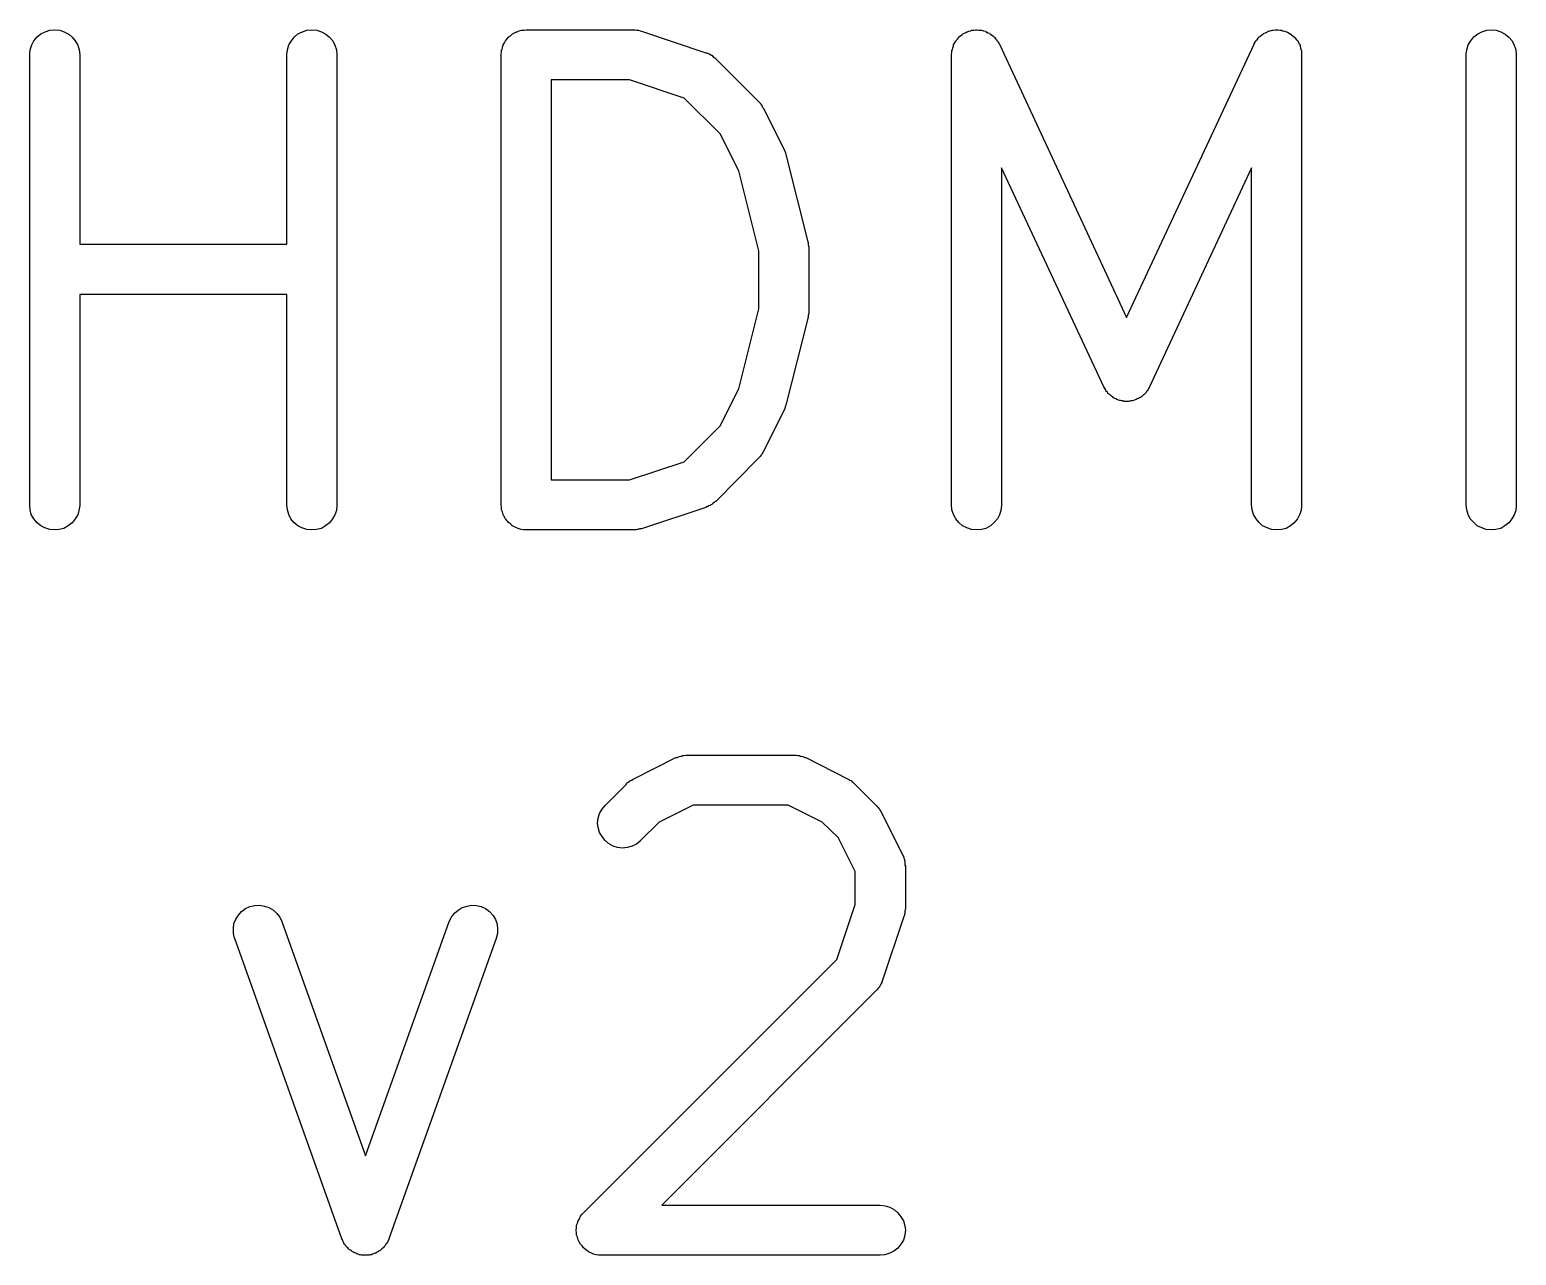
# Model space of a CAD drawing. Extents: x 94.4 to 145.6, y -140.8 to -106.9.
# Drawn here: x 120.544 to 123.515, y -130.87 to -128.42 of the extents above; entities that cross this region are included whole.
import ezdxf

# ---------------------------------------------------------------- set-up
doc = ezdxf.new("R2010")
doc.units = 0
doc.layers.add('BLACK', color=7, linetype='CONTINUOUS')

msp = doc.modelspace()

# ---------------------------------------------------------------- linework, layer by layer
at = {"layer": 'BLACK', "linetype": 'CONTINUOUS'}
for p, q in [((120.552, -128.442), (120.559, -128.434)), ((120.559, -128.434), (120.566, -128.428)), ((120.566, -128.428), (120.575, -128.424)), ((120.575, -128.424), (120.584, -128.421)), ((120.584, -128.421), (120.594, -128.42)), ((120.594, -128.42), (120.604, -128.421)), ((120.604, -128.421), (120.613, -128.424)), ((120.613, -128.424), (120.622, -128.429)), ((120.622, -128.429), (120.629, -128.435)), ((120.629, -128.435), (120.635, -128.442)), ((121.067, -128.442), (121.073, -128.434)), ((121.073, -128.434), (121.08, -128.428)), ((121.08, -128.428), (121.089, -128.424)), ((121.089, -128.424), (121.098, -128.421)), ((121.098, -128.421), (121.108, -128.42)), ((121.108, -128.42), (121.118, -128.421)), ((121.118, -128.421), (121.127, -128.424)), ((121.127, -128.424), (121.136, -128.429)), ((121.136, -128.429), (121.143, -128.435)), ((121.143, -128.435), (121.15, -128.442)), ((121.498, -128.438), (121.501, -128.435)), ((121.501, -128.434), (121.505, -128.432)), ((121.501, -128.435), (121.501, -128.434)), ((121.501, -128.435), (121.501, -128.435)), ((121.505, -128.432), (121.509, -128.428)), ((121.509, -128.428), (121.513, -128.426)), ((121.509, -128.428), (121.509, -128.428)), ((121.509, -128.428), (121.509, -128.428)), ((121.513, -128.426), (121.517, -128.424)), ((121.517, -128.424), (121.518, -128.424)), ((121.518, -128.424), (121.522, -128.422)), ((121.518, -128.424), (121.518, -128.424)), ((121.522, -128.422), (121.527, -128.421)), ((121.527, -128.421), (121.527, -128.421)), ((121.527, -128.421), (121.527, -128.421)), ((121.527, -128.421), (121.532, -128.421)), ((121.532, -128.421), (121.536, -128.42)), ((121.536, -128.42), (121.751, -128.42)), ((121.751, -128.42), (121.754, -128.42)), ((121.751, -128.42), (121.751, -128.42)), ((121.754, -128.42), (121.757, -128.421)), ((121.757, -128.421), (121.759, -128.421)), ((121.759, -128.421), (121.761, -128.421)), ((121.761, -128.421), (121.764, -128.422)), ((121.764, -128.422), (121.767, -128.423)), ((121.767, -128.423), (121.895, -128.466)), ((122.398, -128.439), (122.4, -128.436)), ((122.4, -128.436), (122.401, -128.435)), ((122.401, -128.434), (122.404, -128.432)), ((122.401, -128.435), (122.401, -128.434)), ((122.404, -128.432), (122.407, -128.43)), ((122.407, -128.43), (122.408, -128.429)), ((122.408, -128.429), (122.409, -128.428)), ((122.409, -128.428), (122.412, -128.427)), ((122.412, -128.427), (122.416, -128.425)), ((122.416, -128.425), (122.417, -128.424)), ((122.417, -128.424), (122.418, -128.424)), ((122.418, -128.424), (122.421, -128.423)), ((122.421, -128.423), (122.425, -128.422)), ((122.425, -128.422), (122.426, -128.421)), ((122.426, -128.421), (122.427, -128.421)), ((122.427, -128.421), (122.431, -128.421)), ((122.431, -128.421), (122.434, -128.42)), ((122.434, -128.42), (122.436, -128.42)), ((122.436, -128.42), (122.437, -128.42)), ((122.437, -128.42), (122.44, -128.421)), ((122.44, -128.421), (122.444, -128.421)), ((122.444, -128.421), (122.445, -128.421)), ((122.445, -128.421), (122.446, -128.421)), ((122.446, -128.421), (122.45, -128.422)), ((122.45, -128.422), (122.454, -128.423)), ((122.454, -128.423), (122.455, -128.424)), ((122.455, -128.424), (122.456, -128.424)), ((122.456, -128.424), (122.459, -128.426)), ((122.459, -128.426), (122.462, -128.427)), ((122.462, -128.427), (122.463, -128.428)), ((122.463, -128.428), (122.464, -128.429)), ((122.464, -128.429), (122.467, -128.431)), ((122.467, -128.431), (122.47, -128.433)), ((122.47, -128.433), (122.471, -128.434)), ((122.471, -128.434), (122.472, -128.435)), ((122.472, -128.435), (122.474, -128.438)), ((122.999, -128.437), (123.001, -128.434)), ((123.001, -128.434), (123.002, -128.434)), ((123.002, -128.434), (123.003, -128.433)), ((123.003, -128.433), (123.006, -128.431)), ((123.006, -128.431), (123.009, -128.428)), ((123.009, -128.428), (123.01, -128.428)), ((123.01, -128.428), (123.011, -128.427)), ((123.011, -128.427), (123.014, -128.426)), ((123.014, -128.426), (123.018, -128.424)), ((123.018, -128.424), (123.019, -128.423)), ((123.019, -128.423), (123.02, -128.423)), ((123.02, -128.423), (123.023, -128.422)), ((123.023, -128.422), (123.027, -128.421)), ((123.027, -128.421), (123.028, -128.421)), ((123.028, -128.421), (123.029, -128.421)), ((123.029, -128.421), (123.033, -128.42)), ((123.033, -128.42), (123.037, -128.42)), ((123.037, -128.42), (123.038, -128.42)), ((123.038, -128.42), (123.039, -128.42)), ((123.039, -128.42), (123.043, -128.421)), ((123.043, -128.421), (123.046, -128.421)), ((123.046, -128.421), (123.048, -128.422)), ((123.048, -128.422), (123.049, -128.422)), ((123.049, -128.422), (123.052, -128.423)), ((123.052, -128.423), (123.056, -128.424)), ((123.056, -128.424), (123.057, -128.425)), ((123.057, -128.425), (123.058, -128.425)), ((123.058, -128.425), (123.061, -128.427)), ((123.061, -128.427), (123.064, -128.429)), ((123.064, -128.429), (123.065, -128.429)), ((123.065, -128.429), (123.066, -128.43)), ((123.066, -128.43), (123.069, -128.433)), ((123.069, -128.433), (123.072, -128.435)), ((123.072, -128.435), (123.073, -128.436)), ((123.073, -128.436), (123.073, -128.437)), ((123.424, -128.442), (123.43, -128.434)), ((123.43, -128.434), (123.438, -128.428)), ((123.438, -128.428), (123.446, -128.424)), ((123.446, -128.424), (123.456, -128.421)), ((123.456, -128.421), (123.465, -128.42)), ((123.465, -128.42), (123.475, -128.421)), ((123.475, -128.421), (123.484, -128.424)), ((123.484, -128.424), (123.493, -128.429)), ((123.493, -128.429), (123.5, -128.435)), ((123.5, -128.435), (123.507, -128.442)), ((120.544, -128.469), (120.545, -128.46)), ((120.545, -128.46), (120.548, -128.45)), ((120.548, -128.45), (120.552, -128.442)), ((120.635, -128.442), (120.64, -128.451)), ((120.64, -128.451), (120.643, -128.46)), ((120.643, -128.46), (120.644, -128.47)), ((121.058, -128.469), (121.059, -128.46)), ((121.059, -128.46), (121.062, -128.45)), ((121.062, -128.45), (121.067, -128.442)), ((121.15, -128.442), (121.154, -128.451)), ((121.154, -128.451), (121.157, -128.46)), ((121.157, -128.46), (121.158, -128.47)), ((121.486, -128.469), (121.487, -128.465)), ((121.487, -128.465), (121.487, -128.46)), ((121.487, -128.46), (121.488, -128.46)), ((121.488, -128.46), (121.489, -128.455)), ((121.488, -128.46), (121.488, -128.46)), ((121.489, -128.455), (121.49, -128.451)), ((121.49, -128.45), (121.493, -128.446)), ((121.49, -128.451), (121.49, -128.45)), ((121.49, -128.451), (121.49, -128.451)), ((121.493, -128.446), (121.495, -128.442)), ((121.495, -128.442), (121.498, -128.438)), ((121.495, -128.442), (121.495, -128.442)), ((121.495, -128.442), (121.495, -128.442)), ((121.895, -128.466), (121.896, -128.466)), ((121.896, -128.466), (121.897, -128.466)), ((121.897, -128.466), (121.898, -128.467)), ((122.386, -128.469), (122.387, -128.466)), ((122.387, -128.461), (122.388, -128.46)), ((122.387, -128.462), (122.387, -128.461)), ((122.387, -128.466), (122.387, -128.462)), ((122.388, -128.46), (122.389, -128.456)), ((122.389, -128.456), (122.39, -128.453)), ((122.39, -128.45), (122.392, -128.447)), ((122.39, -128.452), (122.39, -128.45)), ((122.39, -128.453), (122.39, -128.452)), ((122.392, -128.447), (122.394, -128.444)), ((122.394, -128.444), (122.395, -128.443)), ((122.395, -128.442), (122.398, -128.439)), ((122.395, -128.443), (122.395, -128.442)), ((122.474, -128.438), (122.477, -128.441)), ((122.477, -128.441), (122.477, -128.442)), ((122.477, -128.442), (122.478, -128.442)), ((122.478, -128.442), (122.48, -128.446)), ((122.48, -128.446), (122.482, -128.449)), ((122.482, -128.449), (122.736, -128.995)), ((122.736, -128.995), (122.991, -128.449)), ((122.991, -128.448), (122.993, -128.445)), ((122.991, -128.449), (122.991, -128.448)), ((122.993, -128.445), (122.995, -128.442)), ((122.995, -128.442), (122.996, -128.441)), ((122.996, -128.441), (122.997, -128.44)), ((122.997, -128.44), (122.999, -128.437)), ((123.073, -128.437), (123.076, -128.44)), ((123.076, -128.44), (123.078, -128.442)), ((123.078, -128.442), (123.079, -128.443)), ((123.079, -128.443), (123.079, -128.444)), ((123.079, -128.444), (123.081, -128.448)), ((123.081, -128.448), (123.083, -128.451)), ((123.083, -128.451), (123.083, -128.452)), ((123.083, -128.452), (123.083, -128.453)), ((123.083, -128.453), (123.084, -128.457)), ((123.084, -128.457), (123.085, -128.46)), ((123.085, -128.46), (123.086, -128.462)), ((123.086, -128.462), (123.086, -128.463)), ((123.086, -128.463), (123.086, -128.466)), ((123.086, -128.466), (123.086, -128.47)), ((123.415, -128.469), (123.416, -128.46)), ((123.416, -128.46), (123.419, -128.45)), ((123.419, -128.45), (123.424, -128.442)), ((123.507, -128.442), (123.511, -128.451)), ((123.511, -128.451), (123.514, -128.46)), ((123.514, -128.46), (123.515, -128.47)), ((120.544, -128.47), (120.544, -128.469)), ((120.544, -129.37), (120.544, -128.47)), ((120.644, -128.47), (120.644, -128.849)), ((121.058, -128.47), (121.058, -128.469)), ((121.058, -128.849), (121.058, -128.47)), ((121.158, -128.47), (121.158, -129.37)), ((121.486, -128.47), (121.486, -128.469)), ((121.486, -129.37), (121.486, -128.47)), ((121.486, -128.47), (121.486, -128.47)), ((121.486, -128.47), (121.486, -128.47)), ((121.486, -128.47), (121.486, -128.47)), ((121.898, -128.467), (121.902, -128.468)), ((121.902, -128.468), (121.905, -128.47)), ((121.905, -128.47), (121.906, -128.471)), ((121.906, -128.471), (121.907, -128.471)), ((121.907, -128.471), (121.91, -128.474)), ((121.91, -128.474), (121.913, -128.476)), ((121.913, -128.476), (121.914, -128.477)), ((121.914, -128.477), (121.915, -128.478)), ((121.915, -128.478), (122, -128.563)), ((122.386, -128.47), (122.386, -128.469)), ((122.386, -129.37), (122.386, -128.47)), ((123.086, -128.47), (123.086, -129.37)), ((123.415, -128.47), (123.415, -128.469)), ((123.415, -129.37), (123.415, -128.47)), ((123.515, -128.47), (123.515, -129.37)), ((121.586, -128.52), (121.586, -129.32)), ((121.743, -128.52), (121.586, -128.52)), ((121.852, -128.557), (121.743, -128.52)), ((121.924, -128.628), (121.852, -128.557)), ((122, -128.563), (122.001, -128.564)), ((122.001, -128.564), (122.003, -128.566)), ((122.003, -128.566), (122.005, -128.568)), ((122.005, -128.568), (122.006, -128.57)), ((122.006, -128.57), (122.007, -128.571)), ((122.007, -128.571), (122.008, -128.574)), ((122.008, -128.574), (122.01, -128.576)), ((122.01, -128.576), (122.053, -128.662)), ((121.961, -128.702), (121.924, -128.628)), ((122.053, -128.662), (122.053, -128.663)), ((122.053, -128.663), (122.053, -128.663)), ((122.053, -128.663), (122.053, -128.663)), ((122.053, -128.663), (122.055, -128.668)), ((122.055, -128.668), (122.056, -128.672)), ((122.056, -128.672), (122.056, -128.672)), ((122.056, -128.672), (122.056, -128.672)), ((122.056, -128.672), (122.099, -128.844)), ((122.001, -128.862), (121.961, -128.702)), ((122.691, -129.134), (122.486, -128.696)), ((122.486, -128.696), (122.486, -129.37)), ((122.986, -128.696), (122.782, -129.134)), ((122.986, -129.37), (122.986, -128.696)), ((120.644, -128.849), (121.058, -128.849)), ((122.099, -128.844), (122.099, -128.844)), ((122.099, -128.844), (122.1, -128.845)), ((122.1, -128.845), (122.1, -128.846)), ((122.1, -128.846), (122.1, -128.85)), ((122.1, -128.85), (122.101, -128.854)), ((122.001, -128.978), (122.001, -128.862)), ((122.101, -128.854), (122.101, -128.855)), ((122.101, -128.855), (122.101, -128.856)), ((122.101, -128.856), (122.101, -128.984)), ((121.058, -128.949), (120.644, -128.949)), ((120.644, -128.949), (120.644, -129.37)), ((121.058, -129.37), (121.058, -128.949)), ((121.961, -129.138), (122.001, -128.978)), ((122.099, -128.997), (122.056, -129.168)), ((122.1, -128.995), (122.099, -128.996)), ((122.099, -128.996), (122.099, -128.997)), ((122.101, -128.987), (122.1, -128.991)), ((122.1, -128.991), (122.1, -128.995)), ((122.101, -128.984), (122.101, -128.985)), ((122.101, -128.985), (122.101, -128.986)), ((122.101, -128.986), (122.101, -128.987)), ((121.924, -129.212), (121.961, -129.138)), ((122.692, -129.136), (122.691, -129.134)), ((122.694, -129.139), (122.692, -129.136)), ((122.695, -129.141), (122.694, -129.139)), ((122.696, -129.143), (122.695, -129.141)), ((122.698, -129.144), (122.696, -129.143)), ((122.699, -129.147), (122.698, -129.144)), ((122.701, -129.148), (122.699, -129.147)), ((122.703, -129.15), (122.701, -129.148)), ((122.771, -129.149), (122.77, -129.15)), ((122.773, -129.147), (122.771, -129.149)), ((122.775, -129.145), (122.773, -129.147)), ((122.776, -129.143), (122.775, -129.145)), ((122.778, -129.141), (122.776, -129.143)), ((122.779, -129.139), (122.778, -129.141)), ((122.78, -129.137), (122.779, -129.139)), ((122.781, -129.135), (122.78, -129.137)), ((122.782, -129.134), (122.781, -129.135)), ((122.053, -129.178), (122.01, -129.264)), ((122.054, -129.173), (122.053, -129.178)), ((122.053, -129.178), (122.053, -129.178)), ((122.053, -129.178), (122.053, -129.178)), ((122.056, -129.169), (122.054, -129.173)), ((122.056, -129.168), (122.056, -129.169)), ((122.056, -129.169), (122.056, -129.169)), ((122.056, -129.169), (122.056, -129.169)), ((122.705, -129.151), (122.703, -129.15)), ((122.707, -129.153), (122.705, -129.151)), ((122.709, -129.154), (122.707, -129.153)), ((122.71, -129.156), (122.709, -129.154)), ((122.713, -129.157), (122.71, -129.156)), ((122.715, -129.158), (122.713, -129.157)), ((122.717, -129.159), (122.715, -129.158)), ((122.719, -129.16), (122.717, -129.159)), ((122.722, -129.161), (122.719, -129.16)), ((122.724, -129.161), (122.722, -129.161)), ((122.726, -129.162), (122.724, -129.161)), ((122.729, -129.162), (122.726, -129.162)), ((122.731, -129.163), (122.729, -129.162)), ((122.734, -129.163), (122.731, -129.163)), ((122.736, -129.163), (122.734, -129.163)), ((122.738, -129.163), (122.736, -129.163)), ((122.741, -129.163), (122.738, -129.163)), ((122.744, -129.162), (122.741, -129.163)), ((122.746, -129.162), (122.744, -129.162)), ((122.748, -129.162), (122.746, -129.162)), ((122.75, -129.161), (122.748, -129.162)), ((122.753, -129.16), (122.75, -129.161)), ((122.755, -129.159), (122.753, -129.16)), ((122.757, -129.158), (122.755, -129.159)), ((122.76, -129.157), (122.757, -129.158)), ((122.762, -129.156), (122.76, -129.157)), ((122.764, -129.155), (122.762, -129.156)), ((122.766, -129.154), (122.764, -129.155)), ((122.768, -129.152), (122.766, -129.154)), ((122.77, -129.15), (122.768, -129.152)), ((121.852, -129.284), (121.924, -129.212)), ((122.008, -129.267), (122.007, -129.269)), ((122.009, -129.265), (122.008, -129.267)), ((122.01, -129.264), (122.009, -129.265)), ((121.743, -129.32), (121.852, -129.284)), ((122, -129.277), (121.915, -129.363)), ((122.002, -129.275), (122, -129.277)), ((122.004, -129.273), (122.002, -129.275)), ((122.005, -129.271), (122.004, -129.273)), ((122.007, -129.269), (122.005, -129.271)), ((121.586, -129.32), (121.743, -129.32)), ((120.545, -129.38), (120.544, -129.37)), ((120.547, -129.389), (120.545, -129.38)), ((120.642, -129.381), (120.64, -129.39)), ((120.644, -129.371), (120.642, -129.381)), ((120.644, -129.37), (120.644, -129.371)), ((121.059, -129.38), (121.058, -129.37)), ((121.062, -129.389), (121.059, -129.38)), ((121.157, -129.381), (121.154, -129.39)), ((121.158, -129.371), (121.157, -129.381)), ((121.158, -129.37), (121.158, -129.371)), ((121.487, -129.375), (121.486, -129.37)), ((121.487, -129.38), (121.487, -129.375)), ((121.489, -129.384), (121.487, -129.38)), ((121.487, -129.38), (121.487, -129.38)), ((121.487, -129.38), (121.487, -129.38)), ((121.49, -129.389), (121.489, -129.384)), ((121.895, -129.375), (121.767, -129.418)), ((121.896, -129.374), (121.895, -129.375)), ((121.898, -129.374), (121.896, -129.374)), ((121.901, -129.372), (121.898, -129.374)), ((121.904, -129.371), (121.901, -129.372)), ((121.905, -129.37), (121.904, -129.371)), ((121.907, -129.369), (121.905, -129.37)), ((121.909, -129.367), (121.907, -129.369)), ((121.912, -129.365), (121.909, -129.367)), ((121.913, -129.364), (121.912, -129.365)), ((121.914, -129.363), (121.913, -129.364)), ((121.915, -129.363), (121.914, -129.363)), ((122.387, -129.38), (122.386, -129.37)), ((122.39, -129.389), (122.387, -129.38)), ((122.485, -129.381), (122.482, -129.39)), ((122.486, -129.371), (122.485, -129.381)), ((122.486, -129.37), (122.486, -129.371)), ((122.987, -129.38), (122.986, -129.37)), ((122.99, -129.389), (122.987, -129.38)), ((123.085, -129.381), (123.082, -129.39)), ((123.086, -129.371), (123.085, -129.381)), ((123.086, -129.37), (123.086, -129.371)), ((123.416, -129.38), (123.415, -129.37)), ((123.419, -129.389), (123.416, -129.38)), ((123.514, -129.381), (123.511, -129.39)), ((123.515, -129.371), (123.514, -129.381)), ((123.515, -129.37), (123.515, -129.371)), ((120.552, -129.398), (120.547, -129.389)), ((120.558, -129.405), (120.552, -129.398)), ((120.566, -129.412), (120.558, -129.405)), ((120.574, -129.416), (120.566, -129.412)), ((120.584, -129.419), (120.574, -129.416)), ((120.621, -129.412), (120.612, -129.417)), ((120.629, -129.406), (120.621, -129.412)), ((120.635, -129.398), (120.629, -129.406)), ((120.64, -129.39), (120.635, -129.398)), ((121.066, -129.398), (121.062, -129.389)), ((121.072, -129.405), (121.066, -129.398)), ((121.08, -129.412), (121.072, -129.405)), ((121.088, -129.416), (121.08, -129.412)), ((121.098, -129.419), (121.088, -129.416)), ((121.135, -129.412), (121.127, -129.417)), ((121.143, -129.406), (121.135, -129.412)), ((121.149, -129.398), (121.143, -129.406)), ((121.154, -129.39), (121.149, -129.398)), ((121.492, -129.393), (121.49, -129.389)), ((121.49, -129.389), (121.49, -129.389)), ((121.49, -129.389), (121.49, -129.389)), ((121.495, -129.398), (121.492, -129.393)), ((121.498, -129.402), (121.495, -129.398)), ((121.495, -129.398), (121.495, -129.398)), ((121.495, -129.398), (121.495, -129.398)), ((121.501, -129.405), (121.498, -129.402)), ((121.505, -129.408), (121.501, -129.405)), ((121.501, -129.405), (121.501, -129.405)), ((121.501, -129.405), (121.501, -129.405)), ((121.508, -129.411), (121.505, -129.408)), ((121.508, -129.412), (121.508, -129.411)), ((121.508, -129.411), (121.508, -129.411)), ((121.513, -129.414), (121.508, -129.412)), ((121.517, -129.416), (121.513, -129.414)), ((121.522, -129.418), (121.517, -129.416)), ((121.517, -129.416), (121.517, -129.416)), ((121.517, -129.416), (121.517, -129.416)), ((122.395, -129.398), (122.39, -129.389)), ((122.401, -129.405), (122.395, -129.398)), ((122.408, -129.412), (122.401, -129.405)), ((122.417, -129.416), (122.408, -129.412)), ((122.426, -129.419), (122.417, -129.416)), ((122.464, -129.412), (122.455, -129.417)), ((122.471, -129.406), (122.464, -129.412)), ((122.478, -129.398), (122.471, -129.406)), ((122.482, -129.39), (122.478, -129.398)), ((122.995, -129.398), (122.99, -129.389)), ((123.001, -129.405), (122.995, -129.398)), ((123.008, -129.412), (123.001, -129.405)), ((123.017, -129.416), (123.008, -129.412)), ((123.026, -129.419), (123.017, -129.416)), ((123.064, -129.412), (123.055, -129.417)), ((123.071, -129.406), (123.064, -129.412)), ((123.078, -129.398), (123.071, -129.406)), ((123.082, -129.39), (123.078, -129.398)), ((123.423, -129.398), (123.419, -129.389)), ((123.43, -129.405), (123.423, -129.398)), ((123.437, -129.412), (123.43, -129.405)), ((123.446, -129.416), (123.437, -129.412)), ((123.455, -129.419), (123.446, -129.416)), ((123.492, -129.412), (123.484, -129.417)), ((123.5, -129.406), (123.492, -129.412)), ((123.506, -129.398), (123.5, -129.406)), ((123.511, -129.39), (123.506, -129.398)), ((120.593, -129.42), (120.584, -129.419)), ((120.603, -129.419), (120.593, -129.42)), ((120.612, -129.417), (120.603, -129.419)), ((121.108, -129.42), (121.098, -129.419)), ((121.117, -129.419), (121.108, -129.42)), ((121.127, -129.417), (121.117, -129.419)), ((121.526, -129.419), (121.522, -129.418)), ((121.531, -129.42), (121.526, -129.419)), ((121.526, -129.419), (121.526, -129.419)), ((121.526, -129.419), (121.526, -129.419)), ((121.536, -129.42), (121.531, -129.42)), ((121.751, -129.42), (121.536, -129.42)), ((121.536, -129.42), (121.536, -129.42)), ((121.536, -129.42), (121.536, -129.42)), ((121.536, -129.42), (121.536, -129.42)), ((121.536, -129.42), (121.536, -129.42)), ((121.754, -129.42), (121.751, -129.42)), ((121.756, -129.42), (121.754, -129.42)), ((121.758, -129.419), (121.756, -129.42)), ((121.76, -129.419), (121.758, -129.419)), ((121.763, -129.418), (121.76, -129.419)), ((121.766, -129.418), (121.763, -129.418)), ((121.767, -129.418), (121.766, -129.418)), ((122.436, -129.42), (122.426, -129.419)), ((122.446, -129.419), (122.436, -129.42)), ((122.455, -129.417), (122.446, -129.419)), ((123.036, -129.42), (123.026, -129.419)), ((123.046, -129.419), (123.036, -129.42)), ((123.055, -129.417), (123.046, -129.419)), ((123.465, -129.42), (123.455, -129.419)), ((123.474, -129.419), (123.465, -129.42)), ((123.484, -129.417), (123.474, -129.419)), ((121.75, -129.918), (121.835, -129.875)), ((121.835, -129.875), (121.836, -129.875)), ((121.836, -129.875), (121.838, -129.875)), ((121.838, -129.875), (121.839, -129.874)), ((121.839, -129.874), (121.842, -129.873)), ((121.842, -129.873), (121.845, -129.872)), ((121.845, -129.872), (121.847, -129.872)), ((121.847, -129.872), (121.848, -129.871)), ((121.848, -129.871), (121.852, -129.871)), ((121.852, -129.871), (121.855, -129.87)), ((121.855, -129.87), (121.856, -129.87)), ((121.856, -129.87), (121.858, -129.87)), ((121.858, -129.87), (122.072, -129.87)), ((122.072, -129.87), (122.073, -129.87)), ((122.073, -129.87), (122.074, -129.87)), ((122.074, -129.87), (122.076, -129.87)), ((122.076, -129.87), (122.079, -129.871)), ((122.079, -129.871), (122.083, -129.871)), ((122.083, -129.871), (122.084, -129.872)), ((122.084, -129.872), (122.085, -129.872)), ((122.085, -129.872), (122.089, -129.873)), ((122.089, -129.873), (122.092, -129.874)), ((122.092, -129.874), (122.093, -129.875)), ((122.093, -129.875), (122.095, -129.875)), ((122.095, -129.875), (122.18, -129.918)), ((121.743, -129.922), (121.745, -129.921)), ((121.745, -129.921), (121.747, -129.92)), ((121.747, -129.92), (121.75, -129.918)), ((122.18, -129.918), (122.181, -129.919)), ((122.181, -129.919), (122.183, -129.92)), ((122.183, -129.92), (122.186, -129.921)), ((122.186, -129.921), (122.187, -129.923)), ((121.694, -129.971), (121.737, -129.928)), ((121.737, -129.927), (121.739, -129.925)), ((121.737, -129.928), (121.737, -129.927)), ((121.739, -129.925), (121.742, -129.923)), ((121.742, -129.923), (121.743, -129.922)), ((122.187, -129.923), (122.189, -129.924)), ((122.189, -129.924), (122.191, -129.926)), ((122.191, -129.926), (122.193, -129.928)), ((122.193, -129.928), (122.236, -129.971)), ((121.683, -129.987), (121.688, -129.978)), ((121.688, -129.978), (121.694, -129.971)), ((121.87, -129.97), (121.802, -130.004)), ((122.06, -129.97), (121.87, -129.97)), ((122.128, -130.004), (122.06, -129.97)), ((122.236, -129.971), (122.237, -129.971)), ((122.237, -129.971), (122.238, -129.973)), ((122.238, -129.973), (122.24, -129.975)), ((122.24, -129.975), (122.241, -129.977)), ((122.241, -129.977), (122.243, -129.979)), ((122.243, -129.979), (122.244, -129.981)), ((122.244, -129.981), (122.245, -129.983)), ((121.679, -130.006), (121.68, -129.996)), ((121.68, -130.015), (121.679, -130.006)), ((121.68, -129.996), (121.683, -129.987)), ((121.802, -130.004), (121.765, -130.041)), ((122.16, -130.035), (122.128, -130.004)), ((122.245, -129.983), (122.288, -130.069)), ((121.683, -130.025), (121.68, -130.015)), ((121.688, -130.033), (121.683, -130.025)), ((121.694, -130.041), (121.688, -130.033)), ((122.194, -130.103), (122.16, -130.035)), ((121.701, -130.047), (121.694, -130.041)), ((121.71, -130.052), (121.701, -130.047)), ((121.719, -130.055), (121.71, -130.052)), ((121.729, -130.056), (121.719, -130.055)), ((121.738, -130.055), (121.729, -130.056)), ((121.748, -130.052), (121.738, -130.055)), ((121.757, -130.048), (121.748, -130.052)), ((121.764, -130.042), (121.757, -130.048)), ((121.765, -130.041), (121.764, -130.042)), ((122.288, -130.069), (122.289, -130.07)), ((122.289, -130.07), (122.289, -130.071)), ((122.289, -130.071), (122.29, -130.073)), ((122.29, -130.073), (122.291, -130.076)), ((122.291, -130.076), (122.292, -130.079)), ((122.292, -130.079), (122.292, -130.08)), ((122.292, -130.08), (122.293, -130.082)), ((122.293, -130.082), (122.293, -130.085)), ((122.293, -130.085), (122.293, -130.089)), ((122.293, -130.089), (122.293, -130.09)), ((122.293, -130.09), (122.294, -130.092)), ((122.294, -130.092), (122.294, -130.177)), ((122.194, -130.169), (122.194, -130.103)), ((120.961, -130.19), (120.967, -130.183)), ((120.967, -130.183), (120.975, -130.177)), ((120.975, -130.177), (120.984, -130.173)), ((120.984, -130.173), (120.994, -130.171)), ((120.994, -130.171), (121.003, -130.17)), ((121.003, -130.17), (121.013, -130.172)), ((121.013, -130.172), (121.022, -130.175)), ((121.022, -130.175), (121.031, -130.18)), ((121.031, -130.18), (121.038, -130.187)), ((121.038, -130.187), (121.044, -130.194)), ((121.387, -130.194), (121.393, -130.186)), ((121.393, -130.186), (121.4, -130.18)), ((121.4, -130.18), (121.408, -130.175)), ((121.408, -130.175), (121.418, -130.172)), ((121.418, -130.172), (121.427, -130.17)), ((121.427, -130.17), (121.437, -130.171)), ((121.437, -130.171), (121.446, -130.173)), ((121.446, -130.173), (121.455, -130.177)), ((121.455, -130.177), (121.463, -130.183)), ((121.463, -130.183), (121.47, -130.191)), ((122.157, -130.279), (122.194, -130.169)), ((122.293, -130.186), (122.292, -130.188)), ((122.292, -130.188), (122.292, -130.19)), ((122.294, -130.178), (122.293, -130.181)), ((122.293, -130.181), (122.293, -130.184)), ((122.293, -130.184), (122.293, -130.186)), ((122.294, -130.177), (122.294, -130.178)), ((120.951, -130.217), (120.952, -130.207)), ((120.951, -130.227), (120.951, -130.217)), ((120.952, -130.207), (120.956, -130.198)), ((120.956, -130.198), (120.961, -130.19)), ((121.044, -130.194), (121.048, -130.203)), ((121.048, -130.203), (121.215, -130.671)), ((121.215, -130.671), (121.382, -130.203)), ((121.382, -130.203), (121.387, -130.194)), ((121.382, -130.203), (121.382, -130.203)), ((121.47, -130.191), (121.475, -130.199)), ((121.475, -130.199), (121.478, -130.208)), ((121.478, -130.208), (121.479, -130.218)), ((121.479, -130.218), (121.479, -130.227)), ((122.291, -130.193), (122.248, -130.322)), ((122.292, -130.19), (122.291, -130.193)), ((120.953, -130.236), (120.951, -130.227)), ((120.954, -130.237), (120.953, -130.236)), ((121.168, -130.837), (120.954, -130.237)), ((121.476, -130.237), (121.262, -130.837)), ((121.479, -130.227), (121.476, -130.237)), ((121.651, -130.785), (122.157, -130.279)), ((122.24, -130.336), (122.238, -130.339)), ((122.242, -130.334), (122.24, -130.336)), ((122.243, -130.332), (122.242, -130.334)), ((122.244, -130.331), (122.243, -130.332)), ((122.245, -130.328), (122.244, -130.331)), ((122.247, -130.325), (122.245, -130.328)), ((122.248, -130.322), (122.247, -130.324)), ((122.247, -130.324), (122.247, -130.325)), ((122.248, -130.322), (122.248, -130.322)), ((122.236, -130.341), (121.807, -130.77)), ((122.237, -130.34), (122.236, -130.341)), ((122.238, -130.339), (122.237, -130.34)), ((121.807, -130.77), (122.244, -130.77)), ((122.244, -130.77), (122.244, -130.77)), ((122.244, -130.77), (122.254, -130.771)), ((122.254, -130.771), (122.263, -130.774)), ((122.263, -130.774), (122.272, -130.779)), ((122.272, -130.779), (122.279, -130.785)), ((121.637, -130.81), (121.639, -130.806)), ((121.637, -130.815), (121.637, -130.81)), ((121.637, -130.81), (121.637, -130.81)), ((121.637, -130.81), (121.637, -130.81)), ((121.639, -130.806), (121.64, -130.801)), ((121.64, -130.801), (121.643, -130.797)), ((121.64, -130.801), (121.64, -130.801)), ((121.64, -130.801), (121.64, -130.801)), ((121.643, -130.797), (121.645, -130.792)), ((121.645, -130.792), (121.648, -130.788)), ((121.645, -130.792), (121.645, -130.792)), ((121.645, -130.792), (121.645, -130.792)), ((121.648, -130.788), (121.651, -130.785)), ((121.651, -130.785), (121.651, -130.785)), ((121.651, -130.785), (121.651, -130.785)), ((121.651, -130.785), (121.651, -130.785)), ((122.279, -130.785), (122.285, -130.793)), ((122.285, -130.793), (122.29, -130.801)), ((122.29, -130.801), (122.293, -130.811)), ((122.293, -130.811), (122.294, -130.82)), ((121.169, -130.839), (121.168, -130.837)), ((121.17, -130.841), (121.169, -130.839)), ((121.171, -130.844), (121.17, -130.841)), ((121.26, -130.842), (121.259, -130.844)), ((121.261, -130.84), (121.26, -130.842)), ((121.262, -130.838), (121.261, -130.84)), ((121.262, -130.837), (121.262, -130.838)), ((121.636, -130.82), (121.637, -130.815)), ((121.637, -130.825), (121.636, -130.82)), ((121.636, -130.82), (121.636, -130.82)), ((121.636, -130.82), (121.636, -130.82)), ((121.637, -130.83), (121.637, -130.825)), ((121.639, -130.834), (121.637, -130.83)), ((121.637, -130.83), (121.637, -130.83)), ((121.637, -130.83), (121.637, -130.83)), ((121.64, -130.839), (121.639, -130.834)), ((121.642, -130.843), (121.64, -130.839)), ((121.64, -130.839), (121.64, -130.839)), ((121.64, -130.839), (121.64, -130.839)), ((122.29, -130.84), (122.285, -130.848)), ((122.293, -130.83), (122.29, -130.84)), ((122.294, -130.82), (122.293, -130.83)), ((121.172, -130.846), (121.171, -130.844)), ((121.173, -130.848), (121.172, -130.846)), ((121.175, -130.85), (121.173, -130.848)), ((121.176, -130.852), (121.175, -130.85)), ((121.178, -130.854), (121.176, -130.852)), ((121.18, -130.855), (121.178, -130.854)), ((121.181, -130.857), (121.18, -130.855)), ((121.183, -130.859), (121.181, -130.857)), ((121.185, -130.86), (121.183, -130.859)), ((121.187, -130.861), (121.185, -130.86)), ((121.189, -130.863), (121.187, -130.861)), ((121.191, -130.864), (121.189, -130.863)), ((121.193, -130.865), (121.191, -130.864)), ((121.196, -130.866), (121.193, -130.865)), ((121.198, -130.867), (121.196, -130.866)), ((121.2, -130.868), (121.198, -130.867)), ((121.203, -130.869), (121.2, -130.868)), ((121.205, -130.869), (121.203, -130.869)), ((121.207, -130.87), (121.205, -130.869)), ((121.21, -130.87), (121.207, -130.87)), ((121.212, -130.87), (121.21, -130.87)), ((121.215, -130.87), (121.212, -130.87)), ((121.217, -130.87), (121.215, -130.87)), ((121.22, -130.87), (121.217, -130.87)), ((121.222, -130.87), (121.22, -130.87)), ((121.224, -130.869), (121.222, -130.87)), ((121.227, -130.869), (121.224, -130.869)), ((121.229, -130.868), (121.227, -130.869)), ((121.231, -130.867), (121.229, -130.868)), ((121.234, -130.866), (121.231, -130.867)), ((121.236, -130.866), (121.234, -130.866)), ((121.238, -130.864), (121.236, -130.866)), ((121.24, -130.863), (121.238, -130.864)), ((121.242, -130.862), (121.24, -130.863)), ((121.244, -130.861), (121.242, -130.862)), ((121.246, -130.859), (121.244, -130.861)), ((121.248, -130.857), (121.246, -130.859)), ((121.25, -130.856), (121.248, -130.857)), ((121.252, -130.854), (121.25, -130.856)), ((121.253, -130.852), (121.252, -130.854)), ((121.255, -130.85), (121.253, -130.852)), ((121.256, -130.848), (121.255, -130.85)), ((121.258, -130.846), (121.256, -130.848)), ((121.259, -130.844), (121.258, -130.846)), ((121.645, -130.848), (121.642, -130.843)), ((121.648, -130.851), (121.645, -130.848)), ((121.645, -130.848), (121.645, -130.848)), ((121.645, -130.848), (121.645, -130.848)), ((121.651, -130.855), (121.648, -130.851)), ((121.654, -130.858), (121.651, -130.855)), ((121.651, -130.855), (121.651, -130.855)), ((121.651, -130.855), (121.651, -130.855)), ((121.658, -130.861), (121.654, -130.858)), ((121.662, -130.864), (121.658, -130.861)), ((121.658, -130.861), (121.658, -130.861)), ((121.658, -130.861), (121.658, -130.861)), ((121.667, -130.866), (121.662, -130.864)), ((121.671, -130.868), (121.667, -130.866)), ((121.667, -130.866), (121.667, -130.866)), ((121.667, -130.866), (121.667, -130.866)), ((121.676, -130.869), (121.671, -130.868)), ((121.681, -130.87), (121.676, -130.869)), ((121.676, -130.869), (121.676, -130.869)), ((121.676, -130.869), (121.676, -130.869)), ((121.686, -130.87), (121.681, -130.87)), ((122.244, -130.87), (121.686, -130.87)), ((121.686, -130.87), (121.686, -130.87)), ((121.686, -130.87), (121.686, -130.87)), ((121.686, -130.87), (121.686, -130.87)), ((121.686, -130.87), (121.686, -130.87)), ((122.253, -130.869), (122.244, -130.87)), ((122.263, -130.866), (122.253, -130.869)), ((122.271, -130.862), (122.263, -130.866)), ((122.279, -130.856), (122.271, -130.862)), ((122.285, -130.848), (122.279, -130.856))]:
    msp.add_line(p, q, dxfattribs=at)

doc.saveas('drawing.dxf')
